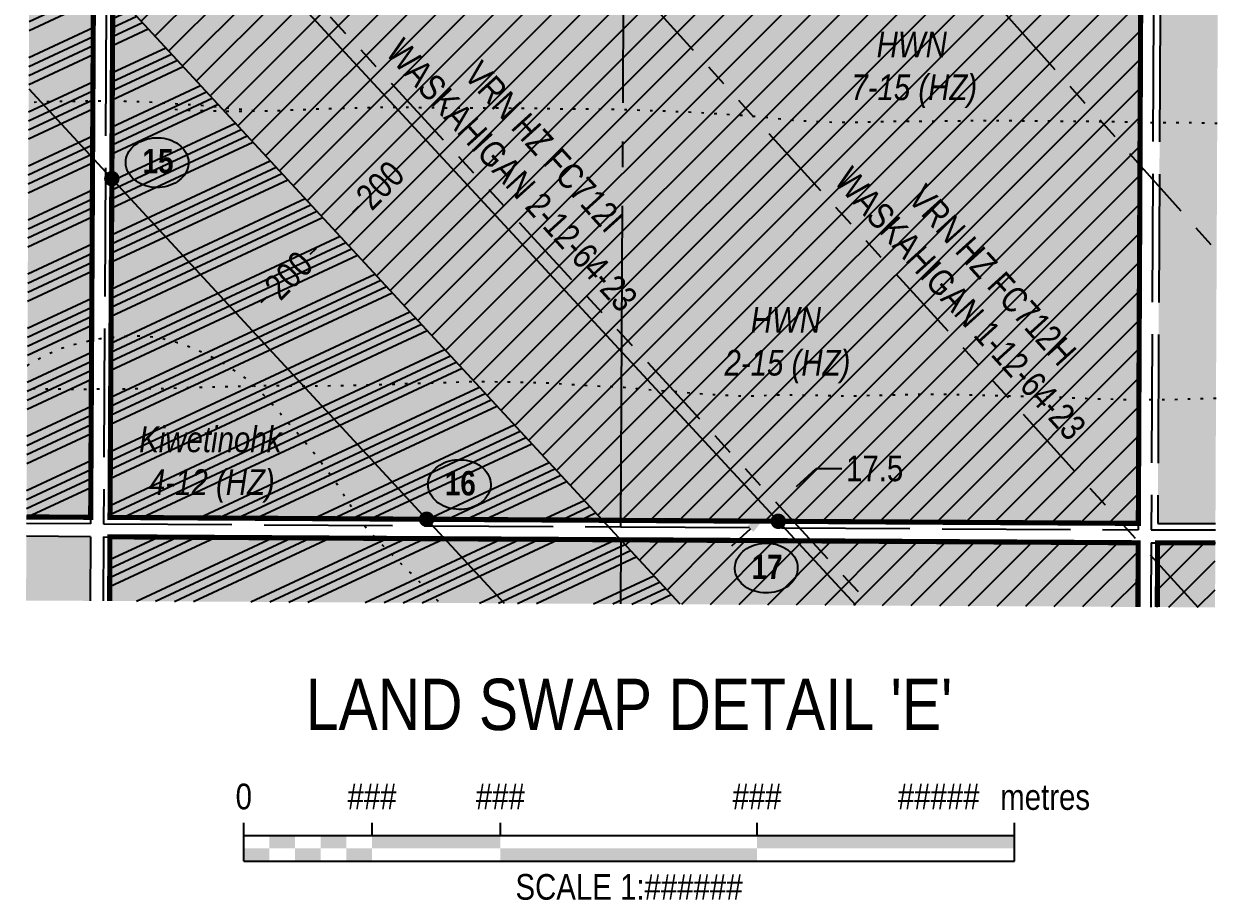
# Model space of a CAD drawing. Header units: inches. Extents: x 464475 to 485921, y 6038951 to 6050475.
# Drawn here: x 470478.5 to 470944.2, y 6040931.5 to 6041272.6 of the extents above; entities that cross this region are included whole.
import ezdxf
from ezdxf.enums import TextEntityAlignment as Align

# ---------------------------------------------------------------- set-up
doc = ezdxf.new("R2010")
doc.units = ezdxf.units.IN
doc.header["$LTSCALE"] = 5
doc.header["$PDMODE"] = 34
doc.header["$PDSIZE"] = 0.03
for name, pattern in [('foc-DOT', [1, 0.2, -0.8]), ('foc-DRILLPATH', [14.75, 6, -1.75, 1.75, -1.75, 1.75, -1.75]), ('foc-QUARTERLINE', [33, 25, -3, 2, -3]), ('foc-UNSURVEYED', [12.5, 10, -2.5])]:
    doc.linetypes.add(name, pattern=pattern)
for name, color, linetype in [('ABADATA-DRILL-T', 8, 'Continuous'), ('AS-DRILL', 8, 'foc-DOT'), ('CG-NOTES', 7, 'Continuous'), ('DETAIL-T', 7, 'Continuous'), ('H-CP', 51, 'Continuous'), ('H-MOCL', 111, 'Continuous'), ('L-2', 7, 'Continuous'), ('L-BD', 7, 'Continuous'), ('L-QSEC', 8, 'foc-QUARTERLINE'), ('L-USEC', 7, 'foc-UNSURVEYED'), ('P-PDRILLPATH', 12, 'foc-DRILLPATH'), ('P-PROPOSED', 10, 'Continuous'), ('P-TEMP-HUSKY-NO CUT-H', 104, 'Continuous')]:
    doc.layers.add(name, color=color, linetype=linetype)
doc.layers.add('D56-EXISTING DISPOSITION', color=7, linetype='Continuous', true_color=0xa347ff)
doc.styles.add('80', font='ARIALN.TTF', dxfattribs={"height": 10})
doc.styles.add('80CG', font='ARIALN.TTF', dxfattribs={"height": 10})
doc.styles.add('80L', font='ARIALN.TTF', dxfattribs={"height": 10})
doc.styles.add('BOLD', font='ARIALNB.TTF')
doc.dimstyles.new('Compass 5 000', dxfattribs={"dimscale": 5, "dimtxt": 9, "dimasz": 2, "dimexe": 0.2, "dimexo": 0.0625, "dimgap": 0.5, "dimtad": 0, "dimtih": 1, "dimtoh": 1, "dimzin": 0, "dimdsep": 46, "dimtxsty": '80CG', "dimcen": 0.1, "dimse1": 1, "dimse2": 1, "dimclrd": 256, "dimclrt": 256, "dimaunit": 1, "dimadec": 4, "dimazin": 0, "dimtfac": 0.06, "dimtofl": 0, "dimtmove": 0, "dimatfit": 1, "dimfxl": 0.2, "dimtolj": 1, "dimtzin": 0, "dimlwd": -1, "dimarcsym": 0})
pattern_1 = [(45, (-40539.37, 5982.915), (-5.609685254, 5.609685254), [])]
pattern_2 = [(25, (-40539.37, 5982.915), (-8.04661076, 17.25601246), []), (25, (-40535.153, 5981.38), (-8.04661076, 17.25601246), []), (25, (-40530.936, 5979.845), (-8.04661076, 17.25601246), []), (25, (-40526.719, 5978.31), (-8.04661076, 17.25601246), [])]

# ---------------------------------------------------------------- blocks, each defined once
blk = doc.blocks.new('AA')
at = {"const_width": 4}
blk.add_lwpolyline([(-1, 0, 1), (1, 0, 1)], format="xyb", close=True, dxfattribs=at)
blk.add_circle((0, 0), 2)
blk = doc.blocks.new('Route_Letters')
h = blk.add_hatch(color=255)
h.dxf.hatch_style = 1
edge = h.paths.add_edge_path()
edge.add_ellipse((-0.12, 0.46), major_axis=(-11.97, 0), ratio=0.789318, start_angle=0, end_angle=360)
at = {"color": 5}
blk.add_open_spline([(-12.34, 0.46), (-12.34, -0.25), (-12.24, -0.97), (-11.72, -2.79), (-11.14, -3.88), (-9.56, -5.81), (-8.54, -6.66), (-6.22, -8.02), (-4.9, -8.54), (-2.12, -9.17), (-0.66, -9.3), (2.22, -9.13), (3.64, -8.84), (6.27, -7.89), (7.48, -7.22), (9.54, -5.6), (10.38, -4.64), (11.6, -2.54), (11.97, -1.4), (12.18, 0.91), (12.02, 2.08), (11.2, 4.3), (10.54, 5.35), (8.8, 7.2), (7.72, 7.99), (5.29, 9.24), (3.93, 9.68), (1.11, 10.18), (-0.35, 10.23), (-3.22, 9.91), (-4.61, 9.55), (-7.16, 8.47), (-8.32, 7.75), (-10.24, 6.02), (-11, 5.02), (-12.05, 2.86), (-12.32, 1.7), (-12.34, 0.52), (-12.34, 0.49), (-12.34, 0.46)], degree=3, knots=[0, 0, 0, 0, 0.219529, 0.219529, 0.575727, 0.575727, 0.931924, 0.931924, 1.288121, 1.288121, 1.644318, 1.644318, 2.000515, 2.000515, 2.356712, 2.356712, 2.712909, 2.712909, 3.069107, 3.069107, 3.425304, 3.425304, 3.781501, 3.781501, 4.137698, 4.137698, 4.493895, 4.493895, 4.850092, 4.850092, 5.20629, 5.20629, 5.562487, 5.562487, 5.918684, 5.918684, 6.274881, 6.274881, 6.283185, 6.283185, 6.283185, 6.283185], dxfattribs=at)
at = {"color": 14, "style": 'BOLD'}
blk.add_attdef('A', text='', height=9.5, dxfattribs=at).set_placement((0.22, 0.98), align=Align.MIDDLE)
blk = doc.blocks.new('*D585')
at = {"layer": 'Defpoints', "color": 0, "transparency": 16777216}
for p in [(470771.9, 6041085.74), (470775.4, 6041081.93), (470772.19, 6041078.97)]:
    blk.add_point(p, dxfattribs=at)
at = {"layer": 'L-BD', "transparency": 16777216}
for p, q in [((470779.27, 6041092.5), (470786.9, 6041099.51)), ((470786.9, 6041099.51), (470796.9, 6041099.51)), ((470761.32, 6041076.02), (470753.96, 6041069.26))]:
    blk.add_line(p, q, dxfattribs=at)
for points in [[(470778.14, 6041093.73), (470780.39, 6041091.28), (470771.9, 6041085.74)], [(470760.19, 6041077.25), (470762.45, 6041074.8), (470768.69, 6041082.79)]]:
    blk.add_solid(points, dxfattribs=at)
at = {"layer": 'L-BD', "transparency": 16777216, "insert": (470809.69, 6041099.51), "char_height": 10, "attachment_point": 5, "style": '80CG', "bg_fill": 1, "box_fill_scale": 1.1, "bg_fill_color": 111, "bg_fill_transparency": 0}
blk.add_mtext('\\A1;17.5', dxfattribs=at)
blk = doc.blocks.new('*D592')
at = {"layer": 'Defpoints', "color": 0, "transparency": 16777216}
for p in [(470633.85, 6041228.52), (470635.02, 6041227.33), (470598.24, 6041193.42)]:
    blk.add_point(p, dxfattribs=at)
at = {"layer": 'L-BD', "transparency": 16777216}
for p, q in [((470627.89, 6041220.31), (470625.48, 6041217.93)), ((470606.53, 6041199.25), (470608.94, 6041201.63))]:
    blk.add_line(p, q, dxfattribs=at)
for points in [[(470626.72, 6041221.5), (470629.06, 6041219.12), (470635.02, 6041227.33)], [(470605.36, 6041200.44), (470607.7, 6041198.06), (470599.41, 6041192.23)]]:
    blk.add_solid(points, dxfattribs=at)
at = {"layer": 'L-BD', "transparency": 16777216, "insert": (470617.21, 6041209.78), "char_height": 10, "attachment_point": 5, "rotation": 45, "style": '80CG', "bg_fill": 1, "box_fill_scale": 1.1, "bg_fill_color": 111, "bg_fill_transparency": 0}
blk.add_mtext('\\A1;200', dxfattribs=at)
blk = doc.blocks.new('*D593')
at = {"layer": 'Defpoints', "color": 0, "transparency": 16777216}
for p in [(470599.41, 6041192.23), (470563.8, 6041157.13), (470563.8, 6041157.13)]:
    blk.add_point(p, dxfattribs=at)
at = {"layer": 'L-BD', "transparency": 16777216}
for p, q in [((470592.29, 6041185.21), (470589.87, 6041182.83)), ((470570.92, 6041164.15), (470573.33, 6041166.53))]:
    blk.add_line(p, q, dxfattribs=at)
for points in [[(470591.12, 6041186.4), (470593.46, 6041184.02), (470599.41, 6041192.23)], [(470569.75, 6041165.34), (470572.09, 6041162.96), (470563.8, 6041157.13)]]:
    blk.add_solid(points, dxfattribs=at)
at = {"layer": 'L-BD', "transparency": 16777216, "insert": (470581.6, 6041174.68), "char_height": 10, "attachment_point": 5, "rotation": 45, "style": '80CG', "bg_fill": 1, "box_fill_scale": 1.1, "bg_fill_color": 111, "bg_fill_transparency": 0}
blk.add_mtext('\\A1;200', dxfattribs=at)
blk = doc.blocks.new('*U330')
at = {"color": 0}
for p, q in [((-150, 0), (-150, 15)), ((-100, 10), (-100, 15)), ((-50, 10), (-50, 15)), ((50, 10), (50, 15)), ((150.24, 0), (150.24, 15)), ((-150, 10), (150.24, 10)), ((-150, 0), (150.24, 0))]:
    blk.add_line(p, q, dxfattribs=at)
for points in [[(-140, 10), (-130, 10), (-140, 5), (-130, 5)], [(-120, 10), (-110, 10), (-120, 5), (-110, 5)], [(-100, 10), (-50, 10), (-100, 5), (-50, 5)], [(50, 10), (150.24, 10), (50, 5), (150.24, 5)], [(-150, 5), (-140, 5), (-150, 0), (-140, 0)], [(-130, 5), (-120, 5), (-130, 0), (-120, 0)], [(-110, 5), (-100, 5), (-110, 0), (-100, 0)], [(-50, 5), (50, 5), (-50, 0), (50, 0)]]:
    blk.add_solid(points, dxfattribs=at)
at = {"color": 0, "style": '80'}
blk.add_text('metres', height=10, dxfattribs=at).set_placement((162.24, 20), align=Align.CENTER)
at = {"color": 0, "char_height": 10, "style": '80'}
for s, insert, attachment_point in [('0', (-150, 30.21), 2), ('###', (-100, 30.21), 2), ('###', (-50, 30.21), 2), ('###', (50, 30.21), 2), ('#####', (136.7, 30.22), 3), ('SCALE 1:######', (0.12, -5), 2)]:
    blk.add_mtext(s, dxfattribs=dict(at, insert=insert, attachment_point=attachment_point))

msp = doc.modelspace()

# ---------------------------------------------------------------- hatches: boundary and pattern name
at = {"layer": 'H-CP'}
h = msp.add_hatch(color=256, dxfattribs=at)
h.dxf.hatch_style = 1
h.paths.add_polyline_path([(470944.163, 6041477.595), (470921.842, 6041477.646), (470921.842, 6041477.619), (470920.857, 6041276.642), (470919.884, 6041078.152), (470942.358, 6041078.132)])
at = {"layer": 'H-MOCL'}
h = msp.add_hatch(color=256, dxfattribs=at)
h.dxf.hatch_style = 1
h.paths.add_polyline_path([(470481.617, 6041480.175), (470506.604, 6041480.03), (470504.496, 6041080.53), (470479.51, 6041080.676)])
h = msp.add_hatch(color=256, dxfattribs=at)
h.dxf.hatch_style = 1
h.paths.add_polyline_path([(470514.143, 6041479.986), (470914.302, 6041477.663), (470912.344, 6041078.159), (470512.036, 6041080.486)])
h = msp.add_hatch(color=256, dxfattribs=at)
h.dxf.hatch_style = 1
h.paths.add_polyline_path([(470504.457, 6041072.991), (470479.47, 6041073.136), (470479.339, 6041048.15), (470504.325, 6041048.004)])
h = msp.add_hatch(color=256, dxfattribs=at)
h.dxf.hatch_style = 1
h.paths.add_polyline_path([(470511.996, 6041072.947), (470912.307, 6041070.619), (470912.184, 6041045.633), (470511.865, 6041047.961)])
h = msp.add_hatch(color=256, dxfattribs=at)
h.dxf.hatch_style = 1
h.paths.add_polyline_path([(470919.847, 6041070.612), (470942.324, 6041070.592), (470942.21, 6041045.458), (470919.724, 6041045.589)])
at = {"layer": 'P-TEMP-HUSKY-NO CUT-H'}
h = msp.add_hatch(dxfattribs=at)
h.set_pattern_fill('ANSI31', color=256, scale=2.498675)
h.set_pattern_definition(pattern_1)
h.paths.add_polyline_path([(470514.143, 6041479.986), (470914.302, 6041477.663), (470912.344, 6041078.159), (470703.732, 6041079.372), (470513.118, 6041285.578)])
at = {"layer": 'P-TEMP-HUSKY-NO CUT-H', "true_color": 0x0582ff}
h = msp.add_hatch(dxfattribs=at)
h.set_pattern_fill('ANSI34', color=150, scale=0.99947, angle=340)
h.set_pattern_definition(pattern_2)
h.paths.add_polyline_path([(470480.775, 6041320.566), (470505.621, 6041293.689), (470504.496, 6041080.53), (470479.51, 6041080.676)])
h = msp.add_hatch(dxfattribs=at)
h.set_pattern_fill('ANSI34', color=150, scale=0.99947, angle=340)
h.set_pattern_definition(pattern_2)
h.paths.add_polyline_path([(470703.732, 6041079.372), (470512.036, 6041080.486), (470513.118, 6041285.578)])
h = msp.add_hatch(dxfattribs=at)
h.set_pattern_fill('ANSI34', color=150, scale=0.99947, angle=340)
h.set_pattern_definition(pattern_2)
h.paths.add_polyline_path([(470710.74, 6041071.791), (470511.996, 6041072.947), (470511.865, 6041047.961), (470733.963, 6041046.669)])
at = {"layer": 'P-TEMP-HUSKY-NO CUT-H'}
h = msp.add_hatch(dxfattribs=at)
h.set_pattern_fill('ANSI31', color=256, scale=2.498675)
h.set_pattern_definition(pattern_1)
h.paths.add_polyline_path([(470710.74, 6041071.792), (470912.307, 6041070.619), (470912.184, 6041045.633), (470733.963, 6041046.669)])
h = msp.add_hatch(dxfattribs=at)
h.set_pattern_fill('ANSI31', color=256, scale=2.498675)
h.set_pattern_definition(pattern_1)
h.paths.add_polyline_path([(470919.724, 6041045.589), (470919.847, 6041070.612), (470942.324, 6041070.592), (470942.21, 6041045.458)])

# ---------------------------------------------------------------- linework, layer by layer
at = {"layer": 'AS-DRILL', "flags": 128}
for points in [[(470943.061, 6041233.751), (470942.87, 6041233.765), (470942.542, 6041233.774), (470942.097, 6041233.781), (470941.807, 6041233.783), (470940.682, 6041233.801), (470939.535, 6041233.834), (470938.375, 6041233.88), (470937.208, 6041233.938), (470936.338, 6041233.98), (470936.026, 6041233.991), (470934.821, 6041234.032), (470933.811, 6041234.062), (470933.581, 6041234.069), (470932.274, 6041234.093), (470930.849, 6041234.102), (470929.306, 6041234.105), (470927.638, 6041234.091), (470925.878, 6041234.059), (470924.038, 6041234.029), (470922.123, 6041234.016), (470920.151, 6041234.016), (470918.118, 6041234.026), (470916.043, 6041234.049), (470913.926, 6041234.082), (470911.789, 6041234.142), (470909.634, 6041234.225), (470907.447, 6041234.304), (470905.215, 6041234.36), (470902.937, 6041234.419), (470900.628, 6041234.463), (470898.28, 6041234.475), (470895.91, 6041234.489), (470893.528, 6041234.521), (470891.14, 6041234.548), (470888.973, 6041234.558), (470887.368, 6041234.569), (470884.968, 6041234.586), (470884.725, 6041234.59), (470882.566, 6041234.615), (470880.168, 6041234.647), (470877.768, 6041234.682), (470875.368, 6041234.709), (470872.966, 6041234.733), (470870.564, 6041234.758), (470868.169, 6041234.772), (470865.769, 6041234.784), (470863.374, 6041234.799), (470860.979, 6041234.813), (470858.584, 6041234.83), (470856.184, 6041234.844), (470853.786, 6041234.851), (470851.404, 6041234.853), (470849.066, 6041234.847), (470846.676, 6041234.827), (470844.291, 6041234.794), (470841.908, 6041234.756), (470839.581, 6041234.722), (470837.198, 6041234.694), (470834.81, 6041234.659), (470832.422, 6041234.62), (470830.095, 6041234.58), (470827.71, 6041234.554), (470825.32, 6041234.561), (470822.977, 6041234.573), (470820.592, 6041234.582), (470818.207, 6041234.576), (470815.832, 6041234.543), (470813.452, 6041234.488), (470811.069, 6041234.422), (470808.686, 6041234.349), (470806.3, 6041234.273), (470803.918, 6041234.21), (470801.532, 6041234.182), (470799.187, 6041234.189), (470796.802, 6041234.201), (470794.418, 6041234.235), (470792.035, 6041234.289), (470789.653, 6041234.344), (470787.271, 6041234.433), (470784.892, 6041234.58), (470782.517, 6041234.724), (470780.15, 6041234.864), (470777.811, 6041235.04), (470775.438, 6041235.277), (470773.071, 6041235.554), (470770.7, 6041235.823), (470768.329, 6041236.063), (470765.955, 6041236.284), (470763.583, 6041236.489), (470761.207, 6041236.676), (470758.835, 6041236.84), (470756.461, 6041236.997), (470754.084, 6041237.144), (470751.752, 6041237.288), (470749.375, 6041237.437), (470746.996, 6041237.609), (470744.62, 6041237.781), (470742.238, 6041237.935), (470739.856, 6041238.062), (470737.476, 6041238.176), (470735.092, 6041238.283), (470732.71, 6041238.373), (470730.328, 6041238.457), (470727.946, 6041238.549), (470725.564, 6041238.643), (470723.082, 6041238.731), (470720.799, 6041238.805), (470718.422, 6041238.891), (470716.043, 6041238.988), (470713.661, 6041239.085), (470711.279, 6041239.167), (470708.891, 6041239.231), (470706.522, 6041239.273), (470704.137, 6041239.313), (470701.752, 6041239.347), (470699.369, 6041239.366), (470696.997, 6041239.378), (470694.612, 6041239.38), (470692.242, 6041239.374), (470689.857, 6041239.379), (470687.479, 6041239.403), (470685.095, 6041239.44), (470682.722, 6041239.489), (470680.383, 6041239.546), (470678.038, 6041239.595), (470675.653, 6041239.635), (470673.283, 6041239.661), (470670.941, 6041239.681), (470668.571, 6041239.705), (470666.233, 6041239.734), (470663.836, 6041239.749), (470661.436, 6041239.748), (470659.038, 6041239.742), (470656.638, 6041239.739), (470654.241, 6041239.739), (470651.843, 6041239.746), (470649.441, 6041239.763), (470647.043, 6041239.79), (470644.641, 6041239.809), (470642.241, 6041239.831), (470639.844, 6041239.863), (470637.446, 6041239.898), (470635.051, 6041239.935), (470632.652, 6041239.972), (470630.249, 6041240.009), (470627.847, 6041240.053), (470625.45, 6041240.085), (470623.052, 6041240.089), (470620.654, 6041240.069), (470618.257, 6041240.036), (470615.859, 6041239.99), (470613.461, 6041239.937), (470611.061, 6041239.872), (470608.66, 6041239.789), (470606.265, 6041239.698), (470603.867, 6041239.63), (470601.467, 6041239.592), (470599.064, 6041239.552), (470596.661, 6041239.501), (470594.266, 6041239.435), (470591.871, 6041239.35), (470589.475, 6041239.242), (470587.077, 6041239.134), (470584.681, 6041239.038), (470582.281, 6041238.943), (470579.883, 6041238.835), (470577.487, 6041238.732), (470575.092, 6041238.664), (470572.782, 6041238.608), (470572.742, 6041238.608), (470572.042, 6041238.596), (470570.384, 6041238.629), (470568.807, 6041238.725), (470568.002, 6041238.786), (470565.623, 6041239.006), (470563.247, 6041239.248), (470560.871, 6041239.479), (470558.497, 6041239.691), (470556.118, 6041239.891), (470553.741, 6041240.127), (470551.365, 6041240.399), (470548.979, 6041240.634), (470546.597, 6041240.828), (470544.201, 6041240.998), (470541.816, 6041241.157), (470539.42, 6041241.324), (470537.028, 6041241.491), (470534.636, 6041241.65), (470532.239, 6041241.792), (470529.845, 6041241.929), (470527.451, 6041242.051), (470525.049, 6041242.143), (470522.649, 6041242.233), (470520.257, 6041242.329), (470517.855, 6041242.429), (470515.455, 6041242.508), (470513.058, 6041242.545), (470510.658, 6041242.55), (470508.258, 6041242.534), (470505.858, 6041242.514), (470503.455, 6041242.493), (470501.057, 6041242.468), (470498.66, 6041242.437), (470496.26, 6041242.404), (470493.862, 6041242.361), (470491.462, 6041242.313), (470489.061, 6041242.26), (470486.663, 6041242.189), (470484.263, 6041242.101), (470481.862, 6041242.003), (470480.361, 6041241.945)], [(470943.061, 6041233.751), (470942.87, 6041233.765), (470942.542, 6041233.774), (470942.097, 6041233.781), (470941.807, 6041233.783), (470940.682, 6041233.801), (470939.535, 6041233.834), (470938.375, 6041233.88), (470937.208, 6041233.938), (470936.338, 6041233.98), (470936.026, 6041233.991), (470934.821, 6041234.032), (470933.811, 6041234.062), (470933.581, 6041234.069), (470932.274, 6041234.093), (470930.849, 6041234.102), (470929.306, 6041234.105), (470927.638, 6041234.091), (470925.878, 6041234.059), (470924.038, 6041234.029), (470922.123, 6041234.016), (470920.151, 6041234.016), (470918.118, 6041234.026), (470916.043, 6041234.049), (470913.926, 6041234.082), (470911.789, 6041234.142), (470909.634, 6041234.225), (470907.447, 6041234.304), (470905.215, 6041234.36), (470902.937, 6041234.419), (470900.628, 6041234.463), (470898.28, 6041234.475), (470895.91, 6041234.489), (470893.528, 6041234.521), (470891.14, 6041234.548), (470888.973, 6041234.558), (470887.368, 6041234.569), (470884.968, 6041234.586), (470884.725, 6041234.59), (470882.566, 6041234.615), (470880.168, 6041234.647), (470877.768, 6041234.682), (470875.368, 6041234.709), (470872.966, 6041234.733), (470870.564, 6041234.758), (470868.169, 6041234.772), (470865.769, 6041234.784), (470863.374, 6041234.799), (470860.979, 6041234.813), (470858.584, 6041234.83), (470856.184, 6041234.844), (470853.786, 6041234.851), (470851.404, 6041234.853), (470849.066, 6041234.847), (470846.676, 6041234.827), (470844.291, 6041234.794), (470841.908, 6041234.756), (470839.581, 6041234.722), (470837.198, 6041234.694), (470834.81, 6041234.659), (470832.422, 6041234.62), (470830.095, 6041234.58), (470827.71, 6041234.554), (470825.32, 6041234.561), (470822.977, 6041234.573), (470820.592, 6041234.582), (470818.207, 6041234.576), (470815.832, 6041234.543), (470813.452, 6041234.488), (470811.069, 6041234.422), (470808.686, 6041234.349), (470806.3, 6041234.273), (470803.918, 6041234.21), (470801.532, 6041234.182), (470799.187, 6041234.189), (470796.802, 6041234.201), (470794.418, 6041234.235), (470792.035, 6041234.289), (470789.653, 6041234.344), (470787.271, 6041234.433), (470784.892, 6041234.58), (470782.517, 6041234.724), (470780.15, 6041234.864), (470777.811, 6041235.04), (470775.438, 6041235.277), (470773.071, 6041235.554), (470770.7, 6041235.823), (470768.329, 6041236.063), (470765.955, 6041236.284), (470763.583, 6041236.489), (470761.207, 6041236.676), (470758.835, 6041236.84), (470756.461, 6041236.997), (470754.084, 6041237.144), (470751.752, 6041237.288), (470749.375, 6041237.437), (470746.996, 6041237.609), (470744.62, 6041237.781), (470742.238, 6041237.935), (470739.856, 6041238.062), (470737.476, 6041238.176), (470735.092, 6041238.283), (470732.71, 6041238.373), (470730.328, 6041238.457), (470727.946, 6041238.549), (470725.564, 6041238.643), (470723.082, 6041238.731), (470720.799, 6041238.805), (470718.422, 6041238.891), (470716.043, 6041238.988), (470713.661, 6041239.085), (470711.279, 6041239.167), (470708.891, 6041239.231), (470706.522, 6041239.273), (470704.137, 6041239.313), (470701.752, 6041239.347), (470699.369, 6041239.366), (470696.997, 6041239.378), (470694.612, 6041239.38), (470692.242, 6041239.374), (470689.857, 6041239.379), (470687.479, 6041239.403), (470685.095, 6041239.44), (470682.722, 6041239.489), (470680.383, 6041239.546), (470678.038, 6041239.595), (470675.653, 6041239.635), (470673.283, 6041239.661), (470670.941, 6041239.681), (470668.571, 6041239.705), (470666.233, 6041239.734), (470663.836, 6041239.749), (470661.436, 6041239.748), (470659.038, 6041239.742), (470656.638, 6041239.739), (470654.241, 6041239.739), (470651.843, 6041239.746), (470649.441, 6041239.763), (470647.043, 6041239.79), (470644.641, 6041239.809), (470642.241, 6041239.831), (470639.844, 6041239.863), (470637.446, 6041239.898), (470635.051, 6041239.935), (470632.652, 6041239.972), (470630.249, 6041240.009), (470627.847, 6041240.053), (470625.45, 6041240.085), (470623.052, 6041240.089), (470620.654, 6041240.069), (470618.257, 6041240.036), (470615.859, 6041239.99), (470613.461, 6041239.937), (470611.061, 6041239.872), (470608.66, 6041239.789), (470606.265, 6041239.698), (470603.867, 6041239.63), (470601.467, 6041239.592), (470599.064, 6041239.552), (470596.661, 6041239.501), (470594.266, 6041239.435), (470591.871, 6041239.35), (470589.475, 6041239.242), (470587.077, 6041239.134), (470584.681, 6041239.038), (470582.281, 6041238.943), (470579.883, 6041238.835), (470577.487, 6041238.732), (470575.092, 6041238.664), (470572.692, 6041238.628), (470570.291, 6041238.595), (470567.894, 6041238.562), (470565.496, 6041238.536), (470563.093, 6041238.511), (470560.693, 6041238.505), (470558.293, 6041238.52), (470555.894, 6041238.539), (470554.044, 6041238.561), (470553.496, 6041238.569), (470551.101, 6041238.621), (470548.704, 6041238.673), (470546.317, 6041238.724), (470543.925, 6041238.791), (470541.543, 6041238.903), (470539.149, 6041239.083), (470534.593, 6041239.463)], [(470479.821, 6041139.572), (470479.917, 6041139.639), (470481.899, 6041140.881), (470483.933, 6041142.042), (470485.996, 6041143.145), (470488.092, 6041144.196), (470490.218, 6041145.177), (470492.383, 6041146.058), (470494.592, 6041146.828), (470496.828, 6041147.513), (470499.097, 6041148.113), (470501.375, 6041148.655), (470503.658, 6041149.175), (470505.95, 6041149.657), (470508.255, 6041150.065), (470510.574, 6041150.384), (470512.906, 6041150.604), (470515.237, 6041150.774), (470517.568, 6041150.968), (470519.906, 6041151.13), (470522.247, 6041151.185), (470524.586, 6041151.127), (470526.92, 6041150.959), (470529.246, 6041150.693), (470531.554, 6041150.326), (470533.844, 6041149.828), (470536.101, 6041149.223), (470538.34, 6041148.543), (470540.561, 6041147.806), (470542.761, 6041147.001), (470544.931, 6041146.132), (470547.081, 6041145.207), (470549.206, 6041144.223), (470551.3, 6041143.174), (470553.366, 6041142.067), (470555.408, 6041140.921), (470557.424, 6041139.72), (470559.394, 6041138.459), (470561.329, 6041137.141), (470563.232, 6041135.772), (470565.099, 6041134.357), (470566.971, 6041132.832), (470568.782, 6041131.234), (470570.475, 6041129.625), (470573.689, 6041126.217), (470575.237, 6041124.456), (470576.812, 6041122.657), (470578.362, 6041120.901), (470579.897, 6041119.137), (470582.99, 6041115.618), (470587.576, 6041110.3), (470592.016, 6041104.853), (470596.288, 6041099.274), (470600.336, 6041093.541), (470604.103, 6041087.613), (470608.224, 6041080.977), (470612.553, 6041075.461), (470617.418, 6041070.391), (470622.365, 6041065.406), (470627.386, 6041060.493), (470632.389, 6041055.561), (470637.293, 6041050.533), (470640.422, 6041047.213)], [(470942.578, 6041126.808), (470941.479, 6041126.776), (470939.778, 6041126.709), (470938.025, 6041126.643), (470936.2, 6041126.582), (470934.297, 6041126.527), (470932.334, 6041126.477), (470930.322, 6041126.422), (470928.276, 6041126.359), (470926.196, 6041126.295), (470924.071, 6041126.248), (470921.921, 6041126.231), (470919.743, 6041126.227), (470917.553, 6041126.208), (470915.338, 6041126.181), (470913.09, 6041126.163), (470910.805, 6041126.164), (470908.483, 6041126.203), (470906.143, 6041126.275), (470903.776, 6041126.371), (470901.392, 6041126.466), (470898.997, 6041126.518), (470896.607, 6041126.56), (470894.21, 6041126.622), (470891.81, 6041126.711), (470889.533, 6041126.825), (470885.039, 6041127.032), (470882.295, 6041127.129), (470879.895, 6041127.206), (470877.495, 6041127.283), (470875.101, 6041127.359), (470872.701, 6041127.434), (470870.301, 6041127.513), (470867.902, 6041127.585), (470865.504, 6041127.64), (470863.105, 6041127.687), (470860.707, 6041127.736), (470858.305, 6041127.788), (470855.91, 6041127.85), (470853.511, 6041127.915), (470851.114, 6041127.992), (470848.716, 6041128.064), (470846.317, 6041128.133), (470843.932, 6041128.187), (470841.587, 6041128.229), (470839.245, 6041128.273), (470836.86, 6041128.295), (470834.47, 6041128.302), (470832.087, 6041128.304), (470829.755, 6041128.298), (470827.412, 6041128.285), (470825.027, 6041128.247), (470822.684, 6041128.191), (470820.344, 6041128.132), (470817.951, 6041128.089), (470815.571, 6041128.059), (470813.188, 6041128.016), (470810.845, 6041127.967), (470808.505, 6041127.914), (470806.12, 6041127.838), (470803.779, 6041127.755), (470801.436, 6041127.702), (470799.051, 6041127.706), (470796.712, 6041127.735), (470794.369, 6041127.747), (470791.972, 6041127.779), (470789.63, 6041127.838), (470787.287, 6041127.89), (470784.947, 6041127.931), (470782.555, 6041127.968), (470780.173, 6041128.015), (470777.83, 6041128.064), (470775.478, 6041128.106), (470773.113, 6041128.103), (470770.77, 6041128.047), (470768.39, 6041127.956), (470766.054, 6041127.841), (470763.716, 6041127.712), (470761.378, 6041127.621), (470758.991, 6041127.621), (470756.648, 6041127.698), (470754.269, 6041127.802), (470751.929, 6041127.914), (470749.593, 6041128.053), (470747.256, 6041128.207), (470744.919, 6041128.351), (470742.582, 6041128.508), (470740.248, 6041128.692), (470737.917, 6041128.881), (470735.585, 6041129.075), (470733.256, 6041129.269), (470730.919, 6041129.448), (470728.585, 6041129.602), (470726.248, 6041129.769), (470723.874, 6041129.961), (470721.51, 6041130.153), (470719.184, 6041130.364), (470716.82, 6041130.596), (470714.491, 6041130.815), (470712.157, 6041131.017), (470709.778, 6041131.191), (470707.368, 6041131.328), (470705.031, 6041131.422), (470702.694, 6041131.509), (470700.375, 6041131.616), (470698.038, 6041131.735), (470695.661, 6041131.867), (470693.322, 6041132.008), (470690.985, 6041132.165), (470688.646, 6041132.329), (470686.309, 6041132.491), (470683.97, 6041132.637), (470681.63, 6041132.752), (470679.246, 6041132.829), (470676.903, 6041132.893), (470674.564, 6041132.964), (470672.221, 6041133.034), (470669.879, 6041133.078), (470667.482, 6041133.095), (470665.139, 6041133.124), (470662.755, 6041133.178), (470660.382, 6041133.243), (470658, 6041133.294), (470655.598, 6041133.291), (470653.202, 6041133.251), (470650.8, 6041133.203), (470648.402, 6041133.135), (470646.004, 6041133.027), (470643.605, 6041132.911), (470641.21, 6041132.831), (470638.815, 6041132.78), (470636.412, 6041132.745), (470634.012, 6041132.697), (470631.616, 6041132.633), (470629.219, 6041132.553), (470626.82, 6041132.44), (470624.427, 6041132.329), (470622.027, 6041132.254), (470619.629, 6041132.181), (470617.234, 6041132.088), (470614.831, 6041132.005), (470612.435, 6041131.947), (470610.035, 6041131.899), (470607.635, 6041131.866), (470605.237, 6041131.82), (470602.839, 6041131.752), (470600.436, 6041131.696), (470598.036, 6041131.656), (470595.638, 6041131.62), (470593.243, 6041131.607), (470590.841, 6041131.622), (470588.441, 6041131.629), (470586.043, 6041131.631), (470583.641, 6041131.635), (470581.241, 6041131.632), (470578.843, 6041131.637), (470576.441, 6041131.654), (470574.041, 6041131.676), (470571.646, 6041131.672), (470569.243, 6041131.619), (470566.845, 6041131.539), (470564.45, 6041131.458), (470562.049, 6041131.385), (470559.649, 6041131.33), (470557.251, 6041131.284), (470554.851, 6041131.236), (470552.451, 6041131.178), (470550.055, 6041131.11), (470547.657, 6041131.045), (470545.255, 6041130.969), (470542.859, 6041130.918), (470540.459, 6041130.86), (470538.061, 6041130.747), (470535.668, 6041130.647), (470533.267, 6041130.581), (470530.92, 6041130.553), (470528.522, 6041130.54), (470526.122, 6041130.519), (470523.722, 6041130.501), (470521.319, 6041130.486), (470518.922, 6041130.468), (470516.519, 6041130.44), (470514.121, 6041130.399), (470511.719, 6041130.374), (470509.324, 6041130.378), (470506.921, 6041130.383), (470504.524, 6041130.357), (470502.128, 6041130.312), (470499.738, 6041130.283), (470497.348, 6041130.275), (470494.951, 6041130.302), (470492.553, 6041130.354), (470490.161, 6041130.411), (470487.761, 6041130.461), (470485.361, 6041130.488), (470482.964, 6041130.492), (470480.561, 6041130.484), (470479.773, 6041130.476)]]:
    msp.add_lwpolyline(points, dxfattribs=at)
at = {"layer": 'D56-EXISTING DISPOSITION', "const_width": 1.999, "flags": 128}
for points in [[(470481.617, 6041480.175), (470506.604, 6041480.03), (470505.543, 6041279.023), (470504.496, 6041080.53), (470479.51, 6041080.676)], [(470511.865, 6041047.961), (470511.996, 6041072.947), (470710.895, 6041071.79), (470912.307, 6041070.619), (470912.184, 6041045.633)], [(470919.724, 6041045.589), (470919.847, 6041070.612), (470942.324, 6041070.592)]]:
    msp.add_lwpolyline(points, dxfattribs=at)
msp.add_lwpolyline([(470512.036, 6041080.486), (470710.933, 6041079.33), (470912.344, 6041078.159), (470913.241, 6041276.8), (470914.302, 6041477.663), (470712.966, 6041478.832), (470514.143, 6041479.986), (470513.083, 6041278.979)], close=True, dxfattribs=at)
at = {"layer": 'L-QSEC'}
for p, q in [((470710.921, 6041076.818), (470712.966, 6041478.832)), ((470710.895, 6041071.79), (470710.768, 6041046.804))]:
    msp.add_line(p, q, dxfattribs=at)
at = {"layer": 'L-USEC'}
for p, q in [((470505.543, 6041279.023), (470504.483, 6041078.018)), ((470510.571, 6041278.996), (470509.51, 6041077.989)), ((470512.036, 6041080.486), (470513.083, 6041278.979)), ((470913.241, 6041276.8), (470912.332, 6041075.646)), ((470918.269, 6041276.777), (470917.36, 6041075.642)), ((470920.857, 6041276.642), (470919.884, 6041078.152)), ((470504.496, 6041080.53), (470479.51, 6041080.676)), ((470710.933, 6041079.33), (470512.036, 6041080.486)), ((470504.483, 6041078.018), (470479.497, 6041078.163)), ((470509.51, 6041077.989), (470710.924, 6041076.818)), ((470710.924, 6041076.818), (470912.332, 6041075.646)), ((470912.344, 6041078.159), (470710.933, 6041079.33)), ((470917.36, 6041075.642), (470942.347, 6041075.619)), ((470919.884, 6041078.152), (470942.358, 6041078.132)), ((470504.457, 6041072.991), (470479.47, 6041073.136)), ((470504.457, 6041072.991), (470504.325, 6041048.004)), ((470509.484, 6041072.962), (470509.352, 6041047.975)), ((470509.484, 6041072.962), (470710.895, 6041071.79)), ((470511.865, 6041047.961), (470511.996, 6041072.947)), ((470710.895, 6041071.79), (470912.307, 6041070.619)), ((470912.307, 6041070.619), (470912.184, 6041045.633)), ((470917.334, 6041070.614), (470917.212, 6041045.603)), ((470917.334, 6041070.614), (470942.324, 6041070.592)), ((470919.724, 6041045.589), (470919.847, 6041070.612))]:
    msp.add_line(p, q, dxfattribs=at)
at = {"layer": 'P-PDRILLPATH'}
for p, q in [((470712.662, 6041442.396), (470942.837, 6041184.163)), ((470619.918, 6041393.919), (470935.567, 6041045.497)), ((470521.673, 6041358.189), (470808.181, 6041046.237))]:
    msp.add_line(p, q, dxfattribs=at)
at = {"layer": 'P-PROPOSED', "flags": 128}
for points in [[(470802.42, 6041046.271), (470481.162, 6041393.808)], [(470480.389, 6041247.325), (470665.505, 6041047.067)]]:
    msp.add_lwpolyline(points, dxfattribs=at)
at = {"layer": 'P-PROPOSED', "color": 100, "flags": 128}
msp.add_lwpolyline([(470733.963, 6041046.669), (470480.775, 6041320.566)], dxfattribs=at)

# ---------------------------------------------------------------- block references
at = {"layer": 'CG-NOTES', "xscale": 0.99946998, "yscale": 0.99946998, "zscale": 0.99946998}
for p, values in [((470530.49, 6041218.124), {'A': '15'}), ((470648.164, 6041092.817), {'A': '16'}), ((470767.621, 6041060.31), {'A': '17'})]:
    msp.add_blockref('Route_Letters', p, dxfattribs=at).add_auto_attribs(values)
for p in [(470512.732, 6041212.337), (470635.274, 6041079.77), (470772.19, 6041078.974)]:
    msp.add_blockref('AA', p, dxfattribs=at)
at = {"layer": 'L-2', "xscale": 0.9991279913569413, "yscale": 0.9991279913569413, "zscale": 0.9991279913569413}
msp.add_blockref('*U330', (470713.967, 6040946.676), dxfattribs=at)

# ---------------------------------------------------------------- texts
at = {"layer": 'ABADATA-DRILL-T', "char_height": 9.9947, "attachment_point": 1, "style": '80L', "bg_fill": 1, "box_fill_scale": 1.15, "bg_fill_color": 111, "bg_fill_transparency": 0}
for s, insert in [('\\pi14.119;{\\fArial Narrow|b0|i1|c0|p34;HWN\\P\\pi4.2644;7-15 (HZ)}', (470796.359, 6041269.563)), ('\\pi14.119;{\\fArial Narrow|b0|i1|c0|p34;HWN\\P\\pi3.9064;2-15 (HZ)}', (470747.351, 6041162.364)), ('\\pi0.016946;{\\fArial Narrow|b0|i1|c0|p34;Kiwetinohk\\P\\pi3.8314;4-12 (HZ)}', (470523.359, 6041115.878))]:
    msp.add_mtext_dynamic_manual_height_columns(s, width=55.45471, gutter_width=50.026, heights=[0], dxfattribs=dict(at, insert=insert))
at = {"layer": 'DETAIL-T', "color": 3, "insert": (470714.087, 6041007.564), "char_height": 19.98256, "width": 313.75972, "attachment_point": 5, "style": '80CG'}
msp.add_mtext("LAND SWAP DETAIL 'E'", dxfattribs=at)
at = {"layer": 'L-BD', "linetype": 'Continuous', "char_height": 9.9947, "width": 136.35102, "attachment_point": 1, "rotation": 312.17458, "style": '80L', "bg_fill": 1, "box_fill_scale": 1.15, "bg_fill_color": 111, "bg_fill_transparency": 0}
for s, insert in [('\\pi27.041;VRN HZ FC712I \\P\\pi0.12838;WASKAHIGAN 2-12-64-23', (470638.569, 6041279.046)), ('\\pi24.474;VRN HZ FC712H \\P\\pi0.12838;WASKAHIGAN 1-12-64-23', (470813.159, 6041229.066))]:
    msp.add_mtext(s, dxfattribs=dict(at, insert=insert))

# ---------------------------------------------------------------- dimensions: what is measured, and where the dimension line sits
at = {"layer": 'L-BD'}
for p1, p2, distance, picture, middle in [((470598.239, 6041193.416), (470633.847, 6041228.516), -1.665, '*D592', (470617.212, 6041209.78)), ((470599.408, 6041192.23), (470563.8, 6041157.129), 0, '*D593', (470581.604, 6041174.679))]:
    dim = msp.add_aligned_dim(p1=p1, p2=p2, distance=distance, text='200', dimstyle='Compass 5 000', override={"dimtfill": 2, "dimtfillclr": 111}, dxfattribs=at)
    dim.commit()
    dim.dimension.update_dxf_attribs({"geometry": picture, "text_midpoint": middle, "text_rotation": 45})
dim = msp.add_linear_dim(base=(470771.901, 6041085.74), p1=(470772.19, 6041078.974), p2=(470775.404, 6041081.926), angle=42.5655, text='17.5', dimstyle='Compass 5 000', override={"dimtfill": 2, "dimtfillclr": 111}, dxfattribs=at)
dim.commit()
dim.dimension.update_dxf_attribs({"geometry": '*D585', "text_midpoint": (470809.692, 6041099.512), "dimtype": 161})

doc.saveas('drawing.dxf')
